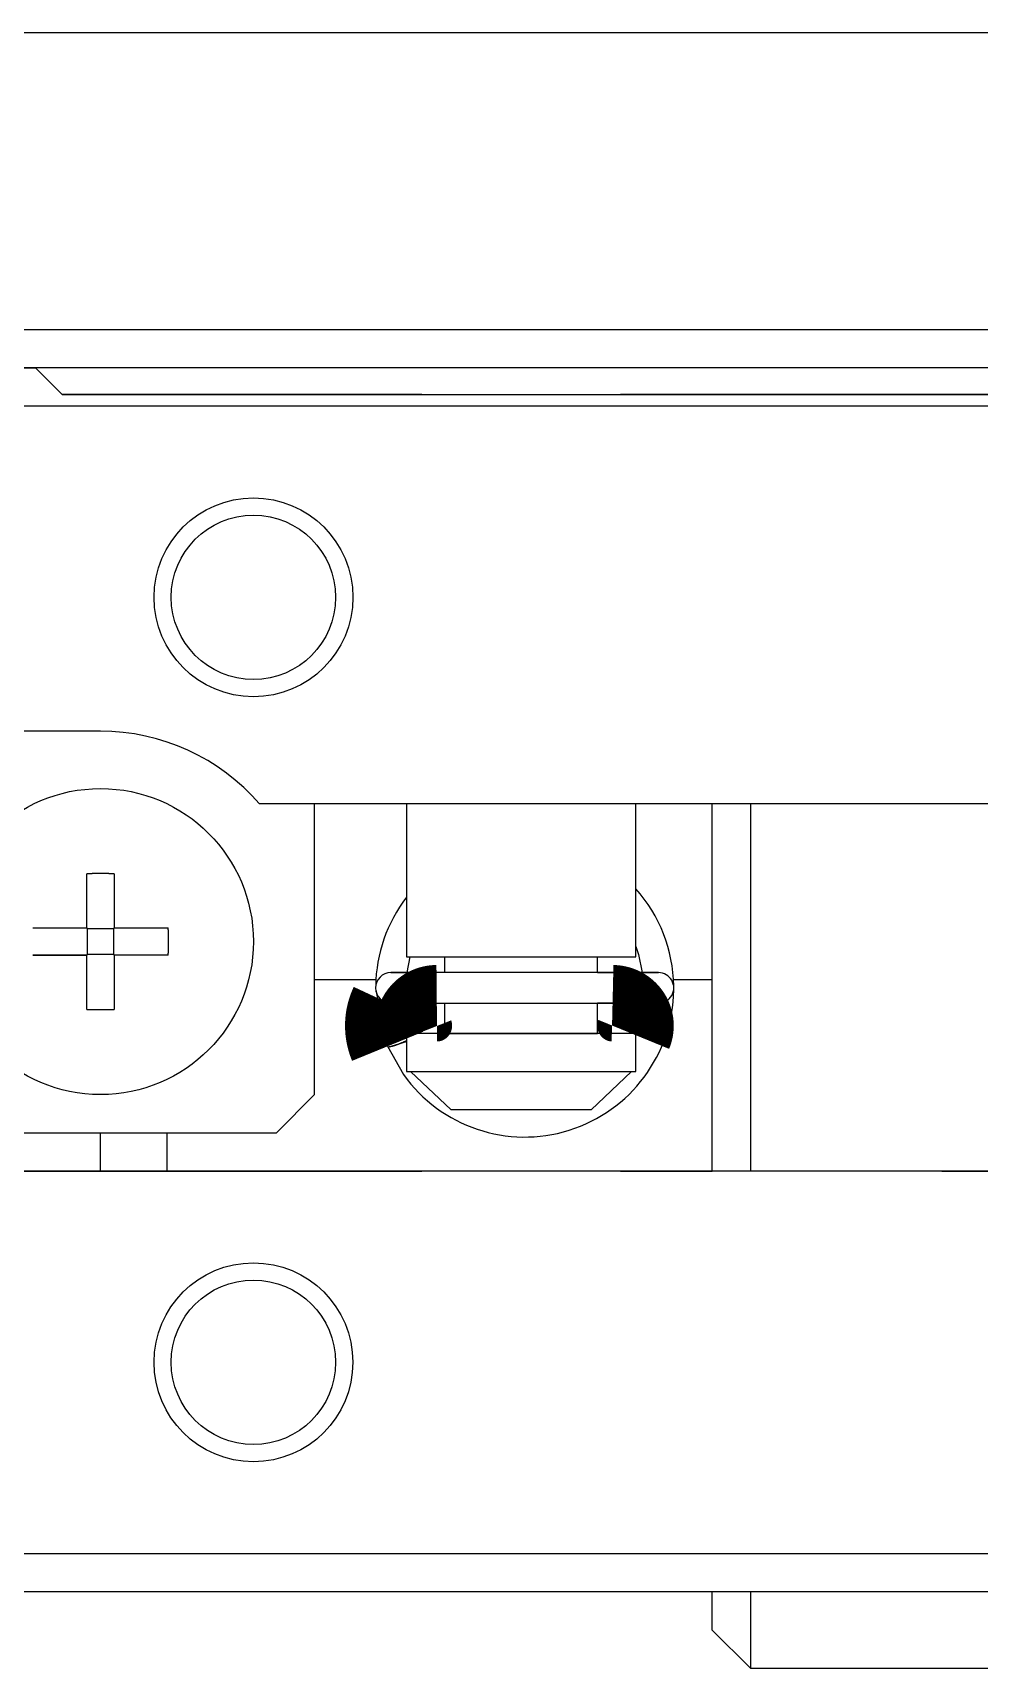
# Model space of a CAD drawing. Extents: x 97 to 299, y 65 to 330.
# Drawn here: x 121.59 to 133.97, y 232.42 to 253.8 of the extents above; entities that cross this region are included whole.
import ezdxf

# ---------------------------------------------------------------- set-up
doc = ezdxf.new("R2010")
doc.units = 0
doc.layers.get('0').update_dxf_attribs({"linetype": 'CONTINUOUS'})

msp = doc.modelspace()

# ---------------------------------------------------------------- linework, layer by layer
at = {"color": 7, "linetype": 'CONTINUOUS'}
for p, q in [((150.9766751141215, 253.7967726971279), (112.9766751141215, 253.797495697128)), ((112.9766011141215, 249.9169196971279), (150.9766011141215, 249.9161976971279)), ((121.6265911141215, 249.416755697128), (112.4765911141215, 249.4169286971279)), ((112.4765911141215, 249.4169286971279), (121.6265911141215, 249.416755697128)), ((142.3265911141215, 249.4163616971281), (121.6265911141215, 249.416755697128)), ((121.6265911141215, 249.416755697128), (121.9765851141215, 249.0667486971279)), ((121.9765851141215, 249.0667486971279), (121.6265911141215, 249.416755697128)), ((151.4765821141215, 248.9161876971281), (112.4765821141215, 248.916928697128)), ((121.9765851141215, 249.0667486971279), (141.9765851141215, 249.0663686971279)), ((126.6765901141216, 249.066659697128), (121.9765851141215, 249.0667486971279)), ((134.6765901141215, 249.0665076971279), (129.2765801141215, 249.0666096971279)), ((133.9565851141216, 249.066520697128), (129.9565851141216, 249.0665966971281)), ((131.9565851141216, 249.0665586971281), (129.9565851141216, 249.0665966971281)), ((133.9565851141216, 249.066520697128), (131.9565851141216, 249.0665586971281)), ((122.4765011141215, 244.666738697128), (119.7765011141215, 244.666790697128)), ((139.3974211141215, 243.7164176971279), (124.5555451141215, 243.7166996971279)), ((125.2764111141215, 239.916685697128), (125.2764831141215, 243.716685697128)), ((126.4764831141215, 243.7166626971281), (126.4764451141215, 241.7166626971281)), ((129.4764451141215, 241.716605697128), (129.4764831141215, 243.716605697128)), ((130.4763921141215, 238.9165866971279), (130.4764831141215, 243.7165866971279)), ((130.9764831141215, 243.716577697128), (130.9763921141215, 238.9165776971279)), ((122.2964521141215, 242.0967426971279), (122.2964661141215, 242.803103697128)), ((122.6564661141215, 242.803096697128), (122.6564521141215, 242.0967356971281)), ((121.5900911141216, 242.096755697128), (122.2964521141215, 242.0967426971279)), ((122.3068241141215, 242.086369697128), (122.2964521141215, 242.0967426971279)), ((122.3068181141215, 241.7471146971279), (122.3068241141215, 242.086369697128)), ((122.3068241141215, 242.086369697128), (122.6460801141215, 242.0863636971279)), ((122.6460801141215, 242.0863636971279), (122.6460741141215, 241.7471076971279)), ((122.6460801141215, 242.0863636971279), (122.6564521141215, 242.0967356971281)), ((122.6564521141215, 242.0967356971281), (123.3628141141215, 242.096722697128)), ((129.4768831141215, 241.851630697128), (129.5119521141215, 241.7455806971279)), ((121.5900841141215, 241.7367556971279), (122.2964461141216, 241.7367426971281)), ((122.2964461141216, 241.7367426971281), (121.5900841141215, 241.7367556971279)), ((122.2964321141215, 241.0303806971279), (122.2964461141216, 241.7367426971281)), ((122.3068181141215, 241.7471146971279), (122.2964461141216, 241.7367426971281)), ((122.6460741141215, 241.7471076971279), (122.3068181141215, 241.7471146971279)), ((122.6460741141215, 241.7471076971279), (122.6564461141215, 241.7367356971281)), ((122.6564461141215, 241.7367356971281), (122.6564321141215, 241.0303746971279)), ((123.3628071141215, 241.736722697128), (122.6564461141215, 241.7367356971281)), ((123.3628071141215, 241.736722697128), (122.6564461141215, 241.7367356971281)), ((126.4764451141215, 241.7166626971281), (129.4764451141215, 241.716605697128)), ((126.4851801141215, 241.5102026971279), (126.5267201141215, 241.716774697128)), ((126.9764451141215, 241.7166536971279), (126.9764411141215, 241.510171697128)), ((128.9764411141216, 241.5101336971281), (128.9764451141215, 241.7166156971279)), ((129.5119521141215, 241.7455806971279), (129.5612631141215, 241.5101256971279)), ((126.0779251141215, 241.4166706971279), (125.2764391141215, 241.4166856971279)), ((129.7733631141215, 241.5101186971281), (126.2733631141216, 241.5101856971279)), ((126.2733631141216, 241.5101856971279), (126.6233631141215, 241.510178697128)), ((128.9764411141216, 241.5101336971281), (129.7733631141215, 241.5101186971281)), ((130.4764201141215, 241.416586697128), (129.9687851141215, 241.416596697128)), ((126.0748371141215, 241.2846576971279), (126.2083571141215, 240.6007286971279)), ((126.2733551141215, 241.110185697128), (129.7733551141215, 241.1101186971281)), ((126.6233551141215, 241.110178697128), (126.2733551141215, 241.110185697128)), ((126.9764341141215, 241.110171697128), (126.9764261141215, 240.716653697128)), ((128.9764261141215, 240.7166156971281), (128.9764341141215, 241.1101336971281)), ((129.7733551141215, 241.1101186971281), (128.9764341141215, 241.1101336971281)), ((129.5615581141215, 241.110029697128), (129.4560541141215, 240.7164256971281)), ((126.2301041141215, 240.5471536971279), (126.4375501141215, 240.1778946971279)), ((126.2340001141215, 240.5380636971279), (126.4764321141216, 240.6106906971279)), ((126.4764261141215, 240.7166626971281), (126.4764171141215, 240.216662697128)), ((129.4764261141215, 240.7166056971279), (126.4764261141215, 240.7166626971281)), ((126.9764261141215, 240.716653697128), (126.4764261141215, 240.7166626971281)), ((126.9764261141215, 240.716653697128), (128.9764261141215, 240.7166156971281)), ((128.9764261141215, 240.7166156971281), (126.9764261141215, 240.716653697128)), ((129.4764261141215, 240.7166056971279), (128.9764261141215, 240.7166156971281)), ((129.4764171141216, 240.2166056971279), (129.4764261141215, 240.7166056971279)), ((129.8166431141216, 240.548779697128), (129.8165291141215, 240.5488266971279)), ((129.8170741141215, 240.5486006971279), (129.8168931141215, 240.5486756971281)), ((129.8179821141215, 240.548223697128), (129.8170741141215, 240.5486006971279)), ((129.8176281141215, 240.546542697128), (129.8356491141215, 240.593615697128)), ((129.8356491141215, 240.593615697128), (129.8363211141215, 240.595595697128)), ((129.8363211141215, 240.595595697128), (129.8371601141215, 240.5980906971279)), ((129.8371601141215, 240.5980906971279), (129.8376611141216, 240.599598697128)), ((129.8376611141216, 240.599598697128), (129.8380091141215, 240.6006506971281)), ((129.8380091141215, 240.6006506971281), (129.8385211141215, 240.6022126971281)), ((129.8385211141215, 240.6022126971281), (129.8389881141215, 240.603645697128)), ((129.8389881141215, 240.603645697128), (129.8392781141215, 240.6045416971279)), ((129.8392781141215, 240.6045416971279), (129.8395971141216, 240.6055306971279)), ((129.8395971141216, 240.6055306971279), (129.8400361141216, 240.6069046971281)), ((129.8400361141216, 240.6069046971281), (129.8403701141215, 240.6079536971279)), ((126.4764171141215, 240.216662697128), (126.5307331141215, 240.216661697128)), ((126.5307331141215, 240.216661697128), (129.4221001141215, 240.2166066971281)), ((127.0598921141216, 239.7166516971279), (126.5307331141215, 240.216661697128)), ((129.4221001141215, 240.2166066971281), (128.8929221141215, 239.7166166971281)), ((129.4221001141215, 240.2166066971281), (129.4764171141216, 240.2166056971279)), ((124.7764011141215, 239.4166956971279), (125.2764111141215, 239.916685697128)), ((128.8929221141215, 239.7166166971281), (127.0598921141216, 239.7166516971279)), ((120.2764011141215, 239.4167806971279), (124.7764011141215, 239.4166956971279)), ((122.4763921141216, 238.9167386971279), (122.4764011141215, 239.4167386971279)), ((123.3424271141215, 239.4167226971279), (123.3424171141215, 238.916722697128)), ((145.1763921141216, 238.9163076971279), (118.7763921141215, 238.916809697128)), ((118.7763921141215, 238.916809697128), (126.6763971141215, 238.9166596971279)), ((129.2763871141215, 238.9166096971279), (130.4763921141215, 238.9165866971279)), ((133.4763871141215, 238.9165296971281), (134.6763971141215, 238.916507697128)), ((112.4762971141215, 233.916928697128), (151.4762971141216, 233.9161876971281)), ((151.4762871141216, 233.4161876971279), (112.4762871141215, 233.4169286971279)), ((130.4762781141215, 232.9165866971279), (130.4762871141216, 233.4165866971281)), ((130.9762871141215, 233.4165776971279), (130.9762681141215, 232.416577697128)), ((130.4762781141215, 232.9165866971279), (130.9762681141215, 232.416577697128)), ((130.9762681141215, 232.416577697128), (134.4762681141215, 232.416510697128))]:
    msp.add_line(p, q, dxfattribs=at)
at = {"color": 7, "linetype": 'CONTINUOUS', "const_width": 1}
for points in [[(126.2413741141215, 241.112831697128), (126.2357541141216, 241.100760697128), (126.2222781141215, 241.068981697128), (126.2104131141216, 241.0365866971281), (126.2001871141215, 241.003655697128), (126.1916251141215, 240.970269697128), (126.1847451141215, 240.936509697128), (126.1795641141215, 240.902459697128), (126.1760951141216, 240.868202697128), (126.1743441141216, 240.8338216971281), (126.1743161141215, 240.7994006971279), (126.1760101141216, 240.7650236971279), (126.1794211141215, 240.7307736971279), (126.1845421141215, 240.6967356971281), (126.1913601141215, 240.6629906971279), (126.1998591141215, 240.6296216971279), (126.2100171141215, 240.5967106971281), (126.2218121141216, 240.564336697128), (126.2290621141215, 240.5466106971281)], [(126.5971561141215, 240.703156697128), (126.5915371141215, 240.7174006971279), (126.5868351141215, 240.7314156971279), (126.5828531141215, 240.7456606971281), (126.5796061141216, 240.7600966971279), (126.5771021141215, 240.7746856971279), (126.5753521141215, 240.7893896971279), (126.5743591141216, 240.8041696971281), (126.5741291141216, 240.8189836971279), (126.5746621141216, 240.833794697128), (126.5759571141215, 240.8485596971281), (126.5780101141215, 240.8632406971281), (126.5808151141216, 240.877797697128), (126.5843631141215, 240.892191697128), (126.5886441141215, 240.906383697128), (126.5936441141215, 240.9203356971279), (126.5993491141216, 240.9340136971279), (126.6057421141215, 240.9473806971279), (126.6128031141215, 240.9604026971279), (126.6205111141215, 240.9730476971279), (126.6288461141215, 240.9852836971281), (126.6377831141215, 240.9970826971279), (126.6472971141215, 241.0084156971279), (126.6573611141215, 241.019255697128), (126.6679501141215, 241.0295786971279), (126.6790341141216, 241.0393606971281), (126.6905851141215, 241.048579697128), (126.7025731141215, 241.057216697128), (126.7149671141216, 241.0652516971279), (126.7277371141215, 241.0726686971281), (126.7408501141215, 241.0794506971281), (126.7542741141215, 241.0855846971279), (126.7679781141215, 241.0910586971279), (126.7819271141215, 241.0958596971279), (126.7960901141215, 241.0999796971279), (126.8104321141215, 241.1034106971281), (126.8249201141216, 241.106144697128), (126.8395191141215, 241.108177697128), (126.8541971141216, 241.1095046971281), (126.8689191141215, 241.1101246971279), (126.8742431141215, 241.1101736971279)], [(129.1724681141215, 241.1101306971279), (129.1864231141216, 241.109802697128), (129.2011181141215, 241.1087686971281), (129.2157441141215, 241.107028697128), (129.2302671141215, 241.1045876971281), (129.2446531141215, 241.1014496971279), (129.2588701141215, 241.0976236971281), (129.2728841141215, 241.0931156971279), (129.2866621141215, 241.087936697128), (129.3001731141215, 241.0820976971279), (129.3133831141215, 241.075609697128), (129.3262631141215, 241.0684876971279), (129.3387791141215, 241.060745697128), (129.3509031141215, 241.0524006971279), (129.3626051141215, 241.0434706971279), (129.3738551141216, 241.0339756971279), (129.3846241141215, 241.0239346971279), (129.3948861141215, 241.0133716971281), (129.4046131141215, 241.0023086971281), (129.4137791141215, 240.990772697128), (129.4223611141215, 240.9787876971281), (129.4303331141215, 240.9663836971279), (129.4376741141215, 240.9535886971279), (129.4443631141215, 240.940434697128), (129.4503801141216, 240.926951697128), (129.4557071141215, 240.9131746971279), (129.4603271141215, 240.8991386971279), (129.4642271141215, 240.884877697128), (129.4673931141215, 240.8704296971281), (129.4698161141215, 240.855831697128), (129.4714871141215, 240.841123697128), (129.4724001141215, 240.8263426971279), (129.4725511141215, 240.8115306971279), (129.4719391141216, 240.7967266971279), (129.4705661141215, 240.7819696971281), (129.4684341141215, 240.7673016971279), (129.4655511141215, 240.7527606971279), (129.4619241141215, 240.7383866971279), (129.4575641141215, 240.7242176971279), (129.4524851141215, 240.7102916971281), (129.4495401141215, 240.7031026971281)]]:
    msp.add_lwpolyline(points, dxfattribs=at)
at = {"color": 7, "linetype": 'CONTINUOUS'}
for points in [[(122.656, 242.803, 0), (122.6539999999999, 242.803, 0), (122.651, 242.803, 0), (122.648, 242.803, 0), (122.645, 242.803, 0), (122.642, 242.803, 0), (122.6399999999999, 242.803, 0), (122.6369999999999, 242.804, 0), (122.6339999999999, 242.804, 0), (122.631, 242.804, 0), (122.6279999999999, 242.804, 0), (122.626, 242.804, 0), (122.6229999999999, 242.804, 0), (122.62, 242.804, 0), (122.6169999999999, 242.804, 0), (122.614, 242.804, 0), (122.611, 242.804, 0), (122.6089999999999, 242.804, 0), (122.606, 242.804, 0), (122.6029999999999, 242.804, 0), (122.5999999999999, 242.804, 0), (122.597, 242.804, 0), (122.595, 242.804, 0), (122.592, 242.804, 0), (122.5889999999999, 242.804, 0), (122.5859999999999, 242.805, 0), (122.5829999999999, 242.805, 0), (122.581, 242.805, 0), (122.5779999999999, 242.805, 0), (122.575, 242.805, 0), (122.572, 242.805, 0), (122.5689999999999, 242.805, 0), (122.567, 242.805, 0), (122.564, 242.805, 0), (122.561, 242.805, 0), (122.5579999999999, 242.805, 0), (122.555, 242.805, 0), (122.552, 242.805, 0), (122.55, 242.805, 0), (122.547, 242.805, 0), (122.544, 242.805, 0), (122.5409999999999, 242.805, 0), (122.5379999999999, 242.805, 0), (122.536, 242.805, 0), (122.5329999999999, 242.805, 0), (122.53, 242.805, 0), (122.527, 242.805, 0), (122.524, 242.805, 0), (122.521, 242.805, 0), (122.519, 242.805, 0), (122.516, 242.805, 0), (122.5129999999999, 242.805, 0), (122.51, 242.805, 0), (122.507, 242.805, 0), (122.5049999999999, 242.805, 0), (122.502, 242.805, 0), (122.499, 242.805, 0), (122.496, 242.805, 0), (122.493, 242.805, 0), (122.4909999999999, 242.805, 0), (122.4879999999999, 242.805, 0), (122.4849999999999, 242.805, 0), (122.482, 242.805, 0), (122.479, 242.805, 0), (122.476, 242.805, 0), (122.4739999999999, 242.805, 0), (122.4709999999999, 242.805, 0), (122.4679999999999, 242.805, 0), (122.465, 242.805, 0), (122.462, 242.805, 0), (122.4599999999999, 242.805, 0), (122.457, 242.805, 0), (122.4539999999999, 242.805, 0), (122.451, 242.805, 0), (122.448, 242.805, 0), (122.446, 242.805, 0), (122.4429999999999, 242.805, 0), (122.4399999999999, 242.805, 0), (122.437, 242.805, 0), (122.4339999999999, 242.805, 0), (122.431, 242.805, 0), (122.429, 242.805, 0), (122.426, 242.805, 0), (122.4229999999999, 242.805, 0), (122.4199999999999, 242.805, 0), (122.4169999999999, 242.805, 0), (122.415, 242.805, 0), (122.412, 242.805, 0), (122.4089999999999, 242.805, 0), (122.406, 242.805, 0), (122.4029999999999, 242.805, 0), (122.3999999999999, 242.805, 0), (122.398, 242.805, 0), (122.395, 242.805, 0), (122.392, 242.805, 0), (122.3889999999999, 242.805, 0), (122.386, 242.805, 0), (122.384, 242.805, 0), (122.381, 242.805, 0), (122.3779999999999, 242.805, 0), (122.375, 242.805, 0), (122.372, 242.805, 0), (122.37, 242.805, 0), (122.367, 242.805, 0), (122.3639999999999, 242.804, 0), (122.361, 242.804, 0), (122.3579999999999, 242.804, 0), (122.355, 242.804, 0), (122.353, 242.804, 0), (122.35, 242.804, 0), (122.347, 242.804, 0), (122.3439999999999, 242.804, 0), (122.341, 242.804, 0), (122.3389999999999, 242.804, 0), (122.336, 242.804, 0), (122.333, 242.804, 0), (122.33, 242.804, 0), (122.327, 242.804, 0), (122.3249999999999, 242.804, 0), (122.3219999999999, 242.804, 0), (122.3189999999999, 242.804, 0), (122.316, 242.804, 0), (122.3129999999999, 242.804, 0), (122.311, 242.803, 0), (122.3079999999999, 242.803, 0), (122.305, 242.803, 0), (122.3019999999999, 242.803, 0), (122.299, 242.803, 0), (122.296, 242.803, 0)], [(123.363, 241.737, 0), (123.363, 241.74, 0), (123.363, 241.742, 0), (123.363, 241.745, 0), (123.363, 241.7479999999999, 0), (123.363, 241.7509999999999, 0), (123.363, 241.754, 0), (123.363, 241.7559999999999, 0), (123.363, 241.759, 0), (123.363, 241.7619999999999, 0), (123.363, 241.765, 0), (123.3639999999999, 241.768, 0), (123.3639999999999, 241.7699999999999, 0), (123.3639999999999, 241.773, 0), (123.3639999999999, 241.7759999999999, 0), (123.3639999999999, 241.779, 0), (123.3639999999999, 241.782, 0), (123.3639999999999, 241.785, 0), (123.3639999999999, 241.787, 0), (123.3639999999999, 241.7899999999999, 0), (123.3639999999999, 241.793, 0), (123.3639999999999, 241.7959999999999, 0), (123.3639999999999, 241.799, 0), (123.3639999999999, 241.8009999999999, 0), (123.3639999999999, 241.8039999999999, 0), (123.3639999999999, 241.807, 0), (123.3639999999999, 241.8099999999999, 0), (123.3639999999999, 241.813, 0), (123.3639999999999, 241.815, 0), (123.3639999999999, 241.8179999999999, 0), (123.3639999999999, 241.821, 0), (123.3639999999999, 241.824, 0), (123.3639999999999, 241.827, 0), (123.3649999999999, 241.829, 0), (123.3649999999999, 241.832, 0), (123.3649999999999, 241.835, 0), (123.3649999999999, 241.8379999999999, 0), (123.3649999999999, 241.8409999999999, 0), (123.3649999999999, 241.844, 0), (123.3649999999999, 241.8459999999999, 0), (123.3649999999999, 241.849, 0), (123.3649999999999, 241.852, 0), (123.3649999999999, 241.8549999999999, 0), (123.3649999999999, 241.8579999999999, 0), (123.3649999999999, 241.86, 0), (123.3649999999999, 241.8629999999999, 0), (123.3649999999999, 241.866, 0), (123.3649999999999, 241.869, 0), (123.3649999999999, 241.8719999999999, 0), (123.3649999999999, 241.875, 0), (123.3649999999999, 241.877, 0), (123.3649999999999, 241.88, 0), (123.3649999999999, 241.8829999999999, 0), (123.3649999999999, 241.886, 0), (123.3649999999999, 241.889, 0), (123.3649999999999, 241.8909999999999, 0), (123.3649999999999, 241.894, 0), (123.3649999999999, 241.897, 0), (123.3649999999999, 241.9, 0), (123.3649999999999, 241.9029999999999, 0), (123.3649999999999, 241.9049999999999, 0), (123.3649999999999, 241.908, 0), (123.3649999999999, 241.9109999999999, 0), (123.3649999999999, 241.914, 0), (123.3649999999999, 241.917, 0), (123.3649999999999, 241.92, 0), (123.3649999999999, 241.922, 0), (123.3649999999999, 241.925, 0), (123.3649999999999, 241.928, 0), (123.3649999999999, 241.9309999999999, 0), (123.3649999999999, 241.934, 0), (123.3649999999999, 241.9359999999999, 0), (123.3649999999999, 241.939, 0), (123.3649999999999, 241.942, 0), (123.3649999999999, 241.9449999999999, 0), (123.3649999999999, 241.9479999999999, 0), (123.3649999999999, 241.9499999999999, 0), (123.3649999999999, 241.9529999999999, 0), (123.3649999999999, 241.956, 0), (123.3649999999999, 241.9589999999999, 0), (123.3649999999999, 241.962, 0), (123.3649999999999, 241.965, 0), (123.3649999999999, 241.9669999999999, 0), (123.3649999999999, 241.97, 0), (123.3649999999999, 241.9729999999999, 0), (123.3649999999999, 241.976, 0), (123.3649999999999, 241.979, 0), (123.3649999999999, 241.981, 0), (123.3649999999999, 241.984, 0), (123.3649999999999, 241.9869999999999, 0), (123.3649999999999, 241.99, 0), (123.3649999999999, 241.9929999999999, 0), (123.3649999999999, 241.9959999999999, 0), (123.3649999999999, 241.9979999999999, 0), (123.3649999999999, 242.0009999999999, 0), (123.3649999999999, 242.004, 0), (123.3649999999999, 242.0069999999999, 0), (123.3639999999999, 242.01, 0), (123.3639999999999, 242.012, 0), (123.3639999999999, 242.015, 0), (123.3639999999999, 242.018, 0), (123.3639999999999, 242.0209999999999, 0), (123.3639999999999, 242.024, 0), (123.3639999999999, 242.0259999999999, 0), (123.3639999999999, 242.029, 0), (123.3639999999999, 242.032, 0), (123.3639999999999, 242.035, 0), (123.3639999999999, 242.0379999999999, 0), (123.3639999999999, 242.0409999999999, 0), (123.3639999999999, 242.043, 0), (123.3639999999999, 242.0459999999999, 0), (123.3639999999999, 242.049, 0), (123.3639999999999, 242.052, 0), (123.3639999999999, 242.0549999999999, 0), (123.3639999999999, 242.057, 0), (123.3639999999999, 242.0599999999999, 0), (123.3639999999999, 242.063, 0), (123.3639999999999, 242.0659999999999, 0), (123.363, 242.069, 0), (123.363, 242.071, 0), (123.363, 242.074, 0), (123.363, 242.077, 0), (123.363, 242.08, 0), (123.363, 242.083, 0), (123.363, 242.085, 0), (123.363, 242.0879999999999, 0), (123.363, 242.0909999999999, 0), (123.363, 242.094, 0), (123.363, 242.097, 0)], [(122.296, 241.0299999999999, 0), (122.299, 241.0299999999999, 0), (122.3019999999999, 241.0299999999999, 0), (122.305, 241.0299999999999, 0), (122.3079999999999, 241.0299999999999, 0), (122.31, 241.0299999999999, 0), (122.3129999999999, 241.0299999999999, 0), (122.316, 241.0299999999999, 0), (122.3189999999999, 241.0299999999999, 0), (122.3219999999999, 241.0299999999999, 0), (122.3249999999999, 241.0299999999999, 0), (122.327, 241.0299999999999, 0), (122.33, 241.0299999999999, 0), (122.333, 241.0299999999999, 0), (122.336, 241.0299999999999, 0), (122.3389999999999, 241.029, 0), (122.341, 241.029, 0), (122.3439999999999, 241.029, 0), (122.347, 241.029, 0), (122.35, 241.029, 0), (122.353, 241.029, 0), (122.355, 241.029, 0), (122.3579999999999, 241.029, 0), (122.361, 241.029, 0), (122.3639999999999, 241.029, 0), (122.367, 241.029, 0), (122.37, 241.029, 0), (122.372, 241.029, 0), (122.375, 241.029, 0), (122.3779999999999, 241.029, 0), (122.381, 241.029, 0), (122.384, 241.029, 0), (122.386, 241.029, 0), (122.3889999999999, 241.029, 0), (122.392, 241.029, 0), (122.395, 241.029, 0), (122.398, 241.029, 0), (122.3999999999999, 241.029, 0), (122.4029999999999, 241.0279999999999, 0), (122.406, 241.0279999999999, 0), (122.4089999999999, 241.0279999999999, 0), (122.412, 241.0279999999999, 0), (122.415, 241.0279999999999, 0), (122.4169999999999, 241.0279999999999, 0), (122.4199999999999, 241.0279999999999, 0), (122.4229999999999, 241.0279999999999, 0), (122.426, 241.0279999999999, 0), (122.429, 241.0279999999999, 0), (122.431, 241.0279999999999, 0), (122.4339999999999, 241.0279999999999, 0), (122.437, 241.0279999999999, 0), (122.4399999999999, 241.0279999999999, 0), (122.4429999999999, 241.0279999999999, 0), (122.445, 241.0279999999999, 0), (122.448, 241.0279999999999, 0), (122.451, 241.0279999999999, 0), (122.4539999999999, 241.0279999999999, 0), (122.457, 241.0279999999999, 0), (122.4599999999999, 241.0279999999999, 0), (122.462, 241.0279999999999, 0), (122.465, 241.0279999999999, 0), (122.4679999999999, 241.0279999999999, 0), (122.4709999999999, 241.0279999999999, 0), (122.4739999999999, 241.0279999999999, 0), (122.476, 241.0279999999999, 0), (122.479, 241.0279999999999, 0), (122.482, 241.0279999999999, 0), (122.4849999999999, 241.0279999999999, 0), (122.4879999999999, 241.0279999999999, 0), (122.4909999999999, 241.0279999999999, 0), (122.493, 241.0279999999999, 0), (122.496, 241.0279999999999, 0), (122.499, 241.0279999999999, 0), (122.502, 241.0279999999999, 0), (122.5049999999999, 241.0279999999999, 0), (122.507, 241.0279999999999, 0), (122.51, 241.0279999999999, 0), (122.5129999999999, 241.0279999999999, 0), (122.516, 241.0279999999999, 0), (122.519, 241.0279999999999, 0), (122.521, 241.0279999999999, 0), (122.524, 241.0279999999999, 0), (122.527, 241.0279999999999, 0), (122.53, 241.0279999999999, 0), (122.5329999999999, 241.0279999999999, 0), (122.536, 241.0279999999999, 0), (122.5379999999999, 241.0279999999999, 0), (122.5409999999999, 241.0279999999999, 0), (122.544, 241.0279999999999, 0), (122.547, 241.0279999999999, 0), (122.55, 241.0279999999999, 0), (122.552, 241.029, 0), (122.555, 241.029, 0), (122.5579999999999, 241.029, 0), (122.561, 241.029, 0), (122.564, 241.029, 0), (122.5659999999999, 241.029, 0), (122.5689999999999, 241.029, 0), (122.572, 241.029, 0), (122.575, 241.029, 0), (122.5779999999999, 241.029, 0), (122.581, 241.029, 0), (122.5829999999999, 241.029, 0), (122.5859999999999, 241.029, 0), (122.5889999999999, 241.029, 0), (122.592, 241.029, 0), (122.595, 241.029, 0), (122.597, 241.029, 0), (122.5999999999999, 241.029, 0), (122.6029999999999, 241.029, 0), (122.606, 241.029, 0), (122.6089999999999, 241.029, 0), (122.611, 241.029, 0), (122.614, 241.029, 0), (122.6169999999999, 241.029, 0), (122.62, 241.0299999999999, 0), (122.6229999999999, 241.0299999999999, 0), (122.626, 241.0299999999999, 0), (122.6279999999999, 241.0299999999999, 0), (122.631, 241.0299999999999, 0), (122.6339999999999, 241.0299999999999, 0), (122.6369999999999, 241.0299999999999, 0), (122.6399999999999, 241.0299999999999, 0), (122.642, 241.0299999999999, 0), (122.645, 241.0299999999999, 0), (122.648, 241.0299999999999, 0), (122.651, 241.0299999999999, 0), (122.6539999999999, 241.0299999999999, 0), (122.656, 241.0299999999999, 0)], [(126.2289999999999, 240.548, 0), (126.2289999999999, 240.548, 0), (126.2289999999999, 240.547, 0), (126.2289999999999, 240.547, 0), (126.2289999999999, 240.547, 0), (126.2289999999999, 240.546, 0), (126.2299999999999, 240.546, 0), (126.2299999999999, 240.545, 0), (126.2299999999999, 240.545, 0), (126.2299999999999, 240.545, 0), (126.231, 240.544, 0), (126.231, 240.544, 0), (126.232, 240.544, 0), (126.232, 240.544, 0), (126.2329999999999, 240.5429999999999, 0), (126.234, 240.5429999999999, 0), (126.234, 240.5429999999999, 0), (126.235, 240.5429999999999, 0), (126.236, 240.5429999999999, 0), (126.236, 240.5429999999999, 0), (126.237, 240.5419999999999, 0), (126.238, 240.5419999999999, 0), (126.2389999999999, 240.5419999999999, 0), (126.2399999999999, 240.5419999999999, 0), (126.241, 240.5419999999999, 0), (126.242, 240.5419999999999, 0), (126.2429999999999, 240.5419999999999, 0), (126.244, 240.5419999999999, 0), (126.245, 240.5419999999999, 0), (126.246, 240.5419999999999, 0), (126.247, 240.5419999999999, 0), (126.2489999999999, 240.5419999999999, 0), (126.2499999999999, 240.5419999999999, 0), (126.251, 240.5429999999999, 0), (126.252, 240.5429999999999, 0), (126.2539999999999, 240.5429999999999, 0), (126.255, 240.5429999999999, 0), (126.2569999999999, 240.5429999999999, 0), (126.258, 240.5429999999999, 0), (126.26, 240.544, 0), (126.261, 240.544, 0), (126.2629999999999, 240.544, 0), (126.2639999999999, 240.544, 0), (126.266, 240.545, 0), (126.2679999999999, 240.545, 0), (126.2699999999999, 240.545, 0), (126.2709999999999, 240.546, 0), (126.2729999999999, 240.546, 0), (126.275, 240.547, 0), (126.2769999999999, 240.547, 0), (126.279, 240.547, 0), (126.28, 240.548, 0), (126.282, 240.548, 0), (126.2839999999999, 240.5489999999999, 0), (126.286, 240.5489999999999, 0), (126.288, 240.5499999999999, 0), (126.29, 240.5499999999999, 0), (126.2929999999999, 240.551, 0), (126.295, 240.551, 0), (126.297, 240.552, 0), (126.299, 240.553, 0), (126.3009999999999, 240.553, 0), (126.303, 240.554, 0), (126.306, 240.555, 0), (126.3079999999999, 240.555, 0), (126.31, 240.5559999999999, 0), (126.312, 240.557, 0), (126.3149999999999, 240.557, 0), (126.317, 240.558, 0), (126.319, 240.559, 0), (126.322, 240.559, 0), (126.3239999999999, 240.56, 0), (126.327, 240.5609999999999, 0), (126.329, 240.562, 0), (126.3319999999999, 240.5629999999999, 0), (126.334, 240.5629999999999, 0), (126.337, 240.564, 0), (126.339, 240.565, 0), (126.342, 240.5659999999999, 0), (126.3439999999999, 240.567, 0), (126.347, 240.5679999999999, 0), (126.349, 240.569, 0), (126.3519999999999, 240.5699999999999, 0), (126.355, 240.571, 0), (126.357, 240.571, 0), (126.36, 240.572, 0), (126.362, 240.5729999999999, 0), (126.3649999999999, 240.574, 0), (126.3679999999999, 240.5749999999999, 0), (126.37, 240.5759999999999, 0), (126.373, 240.5769999999999, 0), (126.3759999999999, 240.578, 0), (126.3789999999999, 240.579, 0), (126.381, 240.58, 0), (126.384, 240.5809999999999, 0), (126.387, 240.5829999999999, 0), (126.3889999999999, 240.5839999999999, 0), (126.392, 240.585, 0), (126.3949999999999, 240.586, 0), (126.3979999999999, 240.587, 0), (126.4, 240.5879999999999, 0), (126.4029999999999, 240.589, 0), (126.406, 240.5899999999999, 0), (126.4089999999999, 240.5909999999999, 0), (126.411, 240.592, 0), (126.414, 240.594, 0), (126.417, 240.595, 0), (126.4199999999999, 240.5959999999999, 0), (126.4229999999999, 240.5969999999999, 0), (126.425, 240.598, 0), (126.428, 240.599, 0), (126.431, 240.601, 0), (126.434, 240.602, 0), (126.436, 240.6029999999999, 0), (126.4389999999999, 240.604, 0), (126.442, 240.605, 0), (126.444, 240.607, 0), (126.4469999999999, 240.608, 0), (126.4499999999999, 240.609, 0), (126.4529999999999, 240.61, 0), (126.455, 240.6109999999999, 0), (126.458, 240.613, 0), (126.461, 240.614, 0), (126.4629999999999, 240.615, 0), (126.466, 240.6159999999999, 0), (126.4689999999999, 240.6179999999999, 0), (126.471, 240.619, 0), (126.4739999999999, 240.62, 0), (126.476, 240.6209999999999, 0)], [(129.817, 240.546, 0), (129.817, 240.546, 0), (129.817, 240.546, 0), (129.817, 240.546, 0), (129.817, 240.546, 0), (129.817, 240.546, 0), (129.817, 240.546, 0), (129.817, 240.546, 0), (129.817, 240.546, 0), (129.817, 240.546, 0), (129.817, 240.546, 0), (129.817, 240.546, 0), (129.817, 240.546, 0), (129.817, 240.546, 0), (129.817, 240.546, 0), (129.817, 240.546, 0), (129.817, 240.546, 0), (129.817, 240.546, 0), (129.817, 240.546, 0), (129.817, 240.546, 0), (129.817, 240.546, 0), (129.817, 240.546, 0), (129.817, 240.546, 0), (129.817, 240.546, 0), (129.817, 240.546, 0), (129.817, 240.546, 0), (129.817, 240.546, 0), (129.817, 240.546, 0), (129.817, 240.546, 0), (129.817, 240.546, 0), (129.817, 240.546, 0), (129.817, 240.546, 0), (129.817, 240.546, 0), (129.817, 240.546, 0), (129.817, 240.546, 0), (129.817, 240.546, 0), (129.817, 240.546, 0), (129.817, 240.546, 0), (129.817, 240.546, 0), (129.817, 240.546, 0), (129.817, 240.546, 0), (129.817, 240.546, 0), (129.817, 240.546, 0), (129.817, 240.546, 0), (129.817, 240.546, 0), (129.817, 240.546, 0), (129.817, 240.546, 0), (129.817, 240.546, 0), (129.817, 240.546, 0), (129.817, 240.546, 0), (129.817, 240.546, 0), (129.817, 240.546, 0), (129.817, 240.546, 0), (129.817, 240.546, 0), (129.817, 240.546, 0), (129.817, 240.546, 0), (129.817, 240.546, 0), (129.817, 240.546, 0), (129.817, 240.546, 0), (129.817, 240.546, 0), (129.817, 240.546, 0), (129.817, 240.546, 0), (129.817, 240.546, 0), (129.817, 240.546, 0), (129.817, 240.546, 0), (129.817, 240.546, 0), (129.817, 240.546, 0), (129.817, 240.546, 0), (129.817, 240.546, 0), (129.817, 240.546, 0), (129.817, 240.546, 0), (129.817, 240.546, 0), (129.817, 240.546, 0), (129.817, 240.546, 0), (129.817, 240.546, 0), (129.817, 240.546, 0), (129.817, 240.546, 0), (129.817, 240.546, 0), (129.817, 240.546, 0), (129.817, 240.546, 0), (129.817, 240.546, 0), (129.817, 240.546, 0), (129.817, 240.546, 0), (129.8179999999999, 240.546, 0), (129.8179999999999, 240.546, 0), (129.8179999999999, 240.546, 0), (129.8179999999999, 240.546, 0), (129.8179999999999, 240.546, 0), (129.8179999999999, 240.546, 0), (129.8179999999999, 240.546, 0), (129.8179999999999, 240.546, 0), (129.8179999999999, 240.546, 0), (129.8179999999999, 240.546, 0), (129.8179999999999, 240.546, 0), (129.8179999999999, 240.546, 0), (129.8179999999999, 240.546, 0), (129.8179999999999, 240.546, 0), (129.8179999999999, 240.546, 0), (129.8179999999999, 240.546, 0), (129.8179999999999, 240.546, 0), (129.8179999999999, 240.546, 0), (129.8179999999999, 240.546, 0), (129.8179999999999, 240.546, 0), (129.8179999999999, 240.546, 0), (129.8179999999999, 240.546, 0), (129.8179999999999, 240.546, 0), (129.8179999999999, 240.546, 0), (129.8179999999999, 240.546, 0), (129.8179999999999, 240.546, 0), (129.8179999999999, 240.546, 0), (129.8179999999999, 240.546, 0), (129.8179999999999, 240.546, 0), (129.8179999999999, 240.546, 0), (129.8179999999999, 240.546, 0), (129.8179999999999, 240.546, 0), (129.8179999999999, 240.546, 0), (129.8179999999999, 240.546, 0), (129.8179999999999, 240.546, 0), (129.8179999999999, 240.546, 0), (129.8179999999999, 240.546, 0), (129.8179999999999, 240.546, 0), (129.8179999999999, 240.546, 0), (129.8179999999999, 240.547, 0), (129.8179999999999, 240.547, 0), (129.8179999999999, 240.547, 0), (129.8179999999999, 240.547, 0), (129.8179999999999, 240.547, 0), (129.8179999999999, 240.547, 0), (129.8179999999999, 240.547, 0)], [(129.8179999999999, 240.547, 0), (129.8179999999999, 240.547, 0), (129.8179999999999, 240.547, 0), (129.8179999999999, 240.547, 0), (129.8179999999999, 240.547, 0), (129.8179999999999, 240.547, 0), (129.8179999999999, 240.547, 0), (129.8179999999999, 240.547, 0), (129.8179999999999, 240.547, 0), (129.8179999999999, 240.547, 0), (129.8179999999999, 240.547, 0), (129.8179999999999, 240.547, 0), (129.8179999999999, 240.547, 0), (129.8179999999999, 240.547, 0), (129.8179999999999, 240.547, 0), (129.8179999999999, 240.547, 0), (129.8179999999999, 240.547, 0), (129.8179999999999, 240.547, 0), (129.8179999999999, 240.547, 0), (129.8179999999999, 240.547, 0), (129.8179999999999, 240.547, 0), (129.8179999999999, 240.547, 0), (129.8179999999999, 240.547, 0), (129.8179999999999, 240.547, 0), (129.8179999999999, 240.547, 0), (129.8179999999999, 240.547, 0), (129.8179999999999, 240.547, 0), (129.8179999999999, 240.547, 0), (129.8179999999999, 240.547, 0), (129.8179999999999, 240.547, 0), (129.8179999999999, 240.547, 0), (129.8179999999999, 240.547, 0), (129.8179999999999, 240.547, 0), (129.8179999999999, 240.547, 0), (129.8179999999999, 240.547, 0), (129.8179999999999, 240.547, 0), (129.8179999999999, 240.547, 0), (129.8179999999999, 240.547, 0), (129.8179999999999, 240.547, 0), (129.8179999999999, 240.547, 0), (129.8179999999999, 240.547, 0), (129.8179999999999, 240.547, 0), (129.8179999999999, 240.547, 0), (129.8179999999999, 240.547, 0), (129.8179999999999, 240.547, 0), (129.8179999999999, 240.547, 0), (129.8179999999999, 240.547, 0), (129.8179999999999, 240.547, 0), (129.8179999999999, 240.547, 0), (129.8179999999999, 240.547, 0), (129.8179999999999, 240.547, 0), (129.8179999999999, 240.547, 0), (129.8179999999999, 240.547, 0), (129.8179999999999, 240.547, 0), (129.8179999999999, 240.547, 0), (129.8179999999999, 240.547, 0), (129.8179999999999, 240.547, 0), (129.8179999999999, 240.547, 0), (129.8179999999999, 240.547, 0), (129.8179999999999, 240.547, 0), (129.8179999999999, 240.547, 0), (129.8179999999999, 240.547, 0), (129.8179999999999, 240.547, 0), (129.8179999999999, 240.547, 0), (129.8179999999999, 240.547, 0), (129.8179999999999, 240.547, 0), (129.8179999999999, 240.547, 0), (129.8179999999999, 240.547, 0), (129.8179999999999, 240.547, 0), (129.8179999999999, 240.547, 0), (129.8179999999999, 240.547, 0), (129.8179999999999, 240.547, 0), (129.8179999999999, 240.547, 0), (129.8179999999999, 240.547, 0), (129.8179999999999, 240.547, 0), (129.8179999999999, 240.547, 0), (129.8179999999999, 240.548, 0), (129.8179999999999, 240.548, 0), (129.8179999999999, 240.548, 0), (129.8179999999999, 240.548, 0), (129.8179999999999, 240.548, 0), (129.8179999999999, 240.548, 0), (129.8179999999999, 240.548, 0), (129.8179999999999, 240.548, 0), (129.8179999999999, 240.548, 0), (129.8179999999999, 240.548, 0), (129.8179999999999, 240.548, 0), (129.8179999999999, 240.548, 0), (129.8179999999999, 240.548, 0), (129.8179999999999, 240.548, 0), (129.8179999999999, 240.548, 0), (129.8179999999999, 240.548, 0), (129.8179999999999, 240.548, 0), (129.8179999999999, 240.548, 0), (129.8179999999999, 240.548, 0), (129.8179999999999, 240.548, 0), (129.8179999999999, 240.548, 0), (129.8179999999999, 240.548, 0), (129.8179999999999, 240.548, 0), (129.8179999999999, 240.548, 0), (129.8179999999999, 240.548, 0), (129.8179999999999, 240.548, 0), (129.8179999999999, 240.548, 0), (129.8179999999999, 240.548, 0), (129.8179999999999, 240.548, 0), (129.8179999999999, 240.548, 0), (129.8179999999999, 240.548, 0), (129.8179999999999, 240.548, 0), (129.8179999999999, 240.548, 0), (129.8179999999999, 240.548, 0), (129.8179999999999, 240.548, 0), (129.8179999999999, 240.548, 0), (129.8179999999999, 240.548, 0), (129.8179999999999, 240.548, 0), (129.8179999999999, 240.548, 0), (129.8179999999999, 240.548, 0), (129.8179999999999, 240.548, 0), (129.8179999999999, 240.548, 0), (129.8179999999999, 240.548, 0), (129.8179999999999, 240.548, 0), (129.8179999999999, 240.548, 0), (129.8179999999999, 240.548, 0), (129.8179999999999, 240.548, 0), (129.8179999999999, 240.548, 0), (129.8179999999999, 240.548, 0), (129.8179999999999, 240.548, 0), (129.8179999999999, 240.548, 0), (129.8179999999999, 240.548, 0), (129.8179999999999, 240.548, 0)]]:
    msp.add_polyline3d(points, dxfattribs=at)
at = {"color": 3, "linetype": 'CONTINUOUS'}
for centre in [(124.4765341141215, 246.4167006971279), (124.4763441141215, 236.4167006971281)]:
    msp.add_circle(centre, 1.3, dxfattribs=at)
at = {"color": 7, "linetype": 'CONTINUOUS'}
for centre, radius in [((124.4765341141215, 246.4167006971279), 1.074999999999999), ((122.4764491141215, 241.9167386971279), 2), ((124.4763441141215, 236.4167006971281), 1.074999999999999)]:
    msp.add_circle(centre, radius, dxfattribs=at)
for centre, radius, start, end in [((122.4764491141215, 241.9167386971279), 2.75, 40.88410400000038, 89.99891099999995), ((128.0300891141215, 241.3078696971281), 1.955511999999998, 142.620068, 179.1347620000003), ((128.0269531141215, 241.3112306971279), 1.945024, 0.7101749999997177, 41.8043860000001), ((126.2733591141215, 241.3101856971281), 0.2, 89.99891099999995, 269.9989109999999), ((129.7733591141216, 241.3101186971281), 0.2, 269.9989109999999, 89.99891099999995), ((128.0234381141216, 241.310180697128), 1.948617999999999, 215.5259259999998, 359.2061500000003)]:
    msp.add_arc(centre, radius, start, end, dxfattribs=at)

doc.saveas('drawing.dxf')
